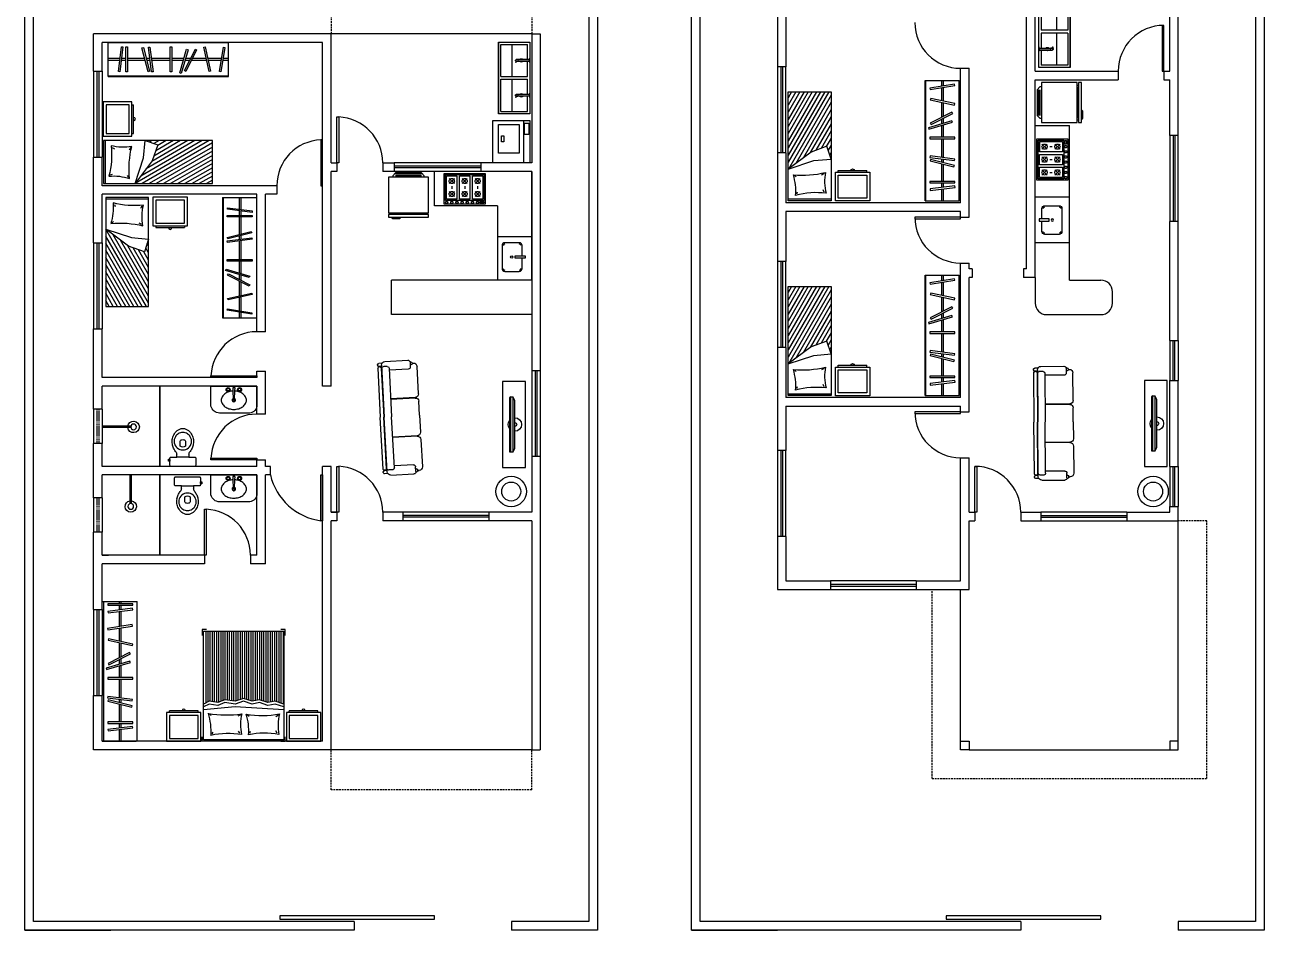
# Model space of a CAD drawing. Header units: millimetres. Extents: x 5374 to 20603, y 1840 to 7214.
# Drawn here: x 18439 to 20603, y 4831 to 6412 of the extents above; entities that cross this region are included whole.
import ezdxf

# ---------------------------------------------------------------- set-up
doc = ezdxf.new("R2010")
doc.units = ezdxf.units.MM
doc.linetypes.add('CONTINUA', pattern=[0])
doc.linetypes.add('HIDDEN2', pattern=[4.7625, 3.175, -1.5875])
for name, color, linetype in [('01', 1, 'Continuous'), ('02', 2, 'Continuous'), ('03', 3, 'Continuous'), ('06', 6, 'Continuous'), ('Block2', 2, 'Continuous')]:
    doc.layers.add(name, color=color, linetype=linetype)

# ---------------------------------------------------------------- blocks, each defined once
blk = doc.blocks.new('Geladeira001')
for p, q in [((-27.5, -8), (-22.5, -3)), ((-27.5, -8), (-27.5, -10.5)), ((22.5, -3), (-22.5, -3)), ((22.5, -5.5), (-22.5, -5.5)), ((22.5, -8), (-22.5, -8)), ((27.5, -8), (22.5, -3)), ((27.5, -10.5), (27.5, -8)), ((-30, -73), (-30, -75.5)), ((-30, -80.5), (-27.5, -83)), ((-27.5, -74.2), (27.5, -74.2)), ((-27.5, -83), (-15, -83)), ((-25, -81.9), (-17.5, -81.9)), ((-15, -83), (-12.5, -80.5)), ((-12.5, -80.5), (-12.5, -80.5)), ((30, -75.5), (30, -73))]:
    blk.add_line(p, q)
for points in [[(-35, -73), (35, -73), (35, -10.5), (-35, -10.5)], [(-35, -80.5), (35, -80.5), (35, -75.5), (-35, -75.5)]]:
    blk.add_lwpolyline(points, close=True)
blk = doc.blocks.new('divan-17')
at = {"linetype": 'CONTINUA'}
for p, q in [((-1.203, 0), (-1.193, 0)), ((-1.127, 0), (0, 0)), ((1.187, 0), (0.002, 0)), ((1.264, 0), (1.254, 0)), ((-1.272, -0.17), (-1.272, -0.696)), ((-1.233, -0.101), (-1.233, -0.03)), ((-1.192, -0.09), (0, -0.09)), ((-1.163, -0.09), (-1.163, -0.03)), ((-1.153, -0.053), (-1.153, -0.028)), ((-1.153, -0.05), (-1.153, -0.03)), ((-1.153, -0.221), (-1.153, -0.13)), ((-1.153, -0.219), (-1.153, -0.14)), ((-1.123, -0.08), (0, -0.08)), ((-1.113, -0.259), (0, -0.259)), ((-1.066, -0.268), (-1.066, -0.259)), ((-1.066, -0.696), (-1.066, -0.268)), ((-0.408, -0.82), (-0.408, -0.259)), ((-0.398, -0.82), (-0.398, -0.259)), ((1.184, -0.08), (0.002, -0.08)), ((1.253, -0.09), (0.002, -0.09)), ((1.174, -0.259), (0.002, -0.259)), ((0.468, -0.82), (0.468, -0.259)), ((0.478, -0.82), (0.478, -0.259)), ((1.126, -0.268), (1.126, -0.259)), ((1.126, -0.696), (1.126, -0.268)), ((1.214, -0.053), (1.214, -0.028)), ((1.214, -0.05), (1.214, -0.03)), ((1.214, -0.221), (1.214, -0.13)), ((1.214, -0.219), (1.214, -0.14)), ((1.224, -0.09), (1.224, -0.03)), ((1.294, -0.101), (1.294, -0.03)), ((1.333, -0.17), (1.333, -0.696)), ((-1.233, -0.76), (-1.233, -0.745)), ((-1.222, -0.746), (-1.116, -0.746)), ((-1.203, -0.79), (-1.193, -0.79)), ((-1.198, -0.795), (-1.198, -0.82)), ((-1.163, -0.76), (-1.163, -0.746)), ((1.283, -0.746), (1.176, -0.746)), ((1.224, -0.76), (1.224, -0.746)), ((1.264, -0.79), (1.254, -0.79)), ((1.259, -0.795), (1.259, -0.82)), ((1.294, -0.76), (1.294, -0.745)), ((-0.488, -0.9), (-1.118, -0.9)), ((0, -0.9), (-0.318, -0.9)), ((0.002, -0.9), (0.388, -0.9)), ((0.558, -0.9), (1.179, -0.9))]:
    blk.add_line(p, q, dxfattribs=at)
for centre, radius, start, end in [((-1.192, -0.17), 0.08, 90, 180), ((-1.203, -0.03), 0.03, 90, 180), ((-1.193, -0.03), 0.03, 0, 90), ((-1.123, -0.03), 0.03, 90, 180), ((-1.123, -0.05), 0.03, 180, 270), ((-1.113, -0.13), 0.04, 90, 180), ((-1.113, -0.219), 0.04, 180, 270), ((1.174, -0.13), 0.04, 0, 90), ((1.174, -0.219), 0.04, 270, 0), ((1.184, -0.03), 0.03, 0, 90), ((1.184, -0.05), 0.03, 270, 0), ((1.254, -0.03), 0.03, 90, 180), ((1.253, -0.17), 0.08, 0, 90), ((1.264, -0.03), 0.03, 0, 90), ((-1.222, -0.696), 0.05, 180, 270), ((-1.203, -0.76), 0.03, 180, 270), ((-1.118, -0.82), 0.08, 180, 270), ((-1.193, -0.76), 0.03, 270, 0), ((-1.116, -0.696), 0.05, 270, 0), ((-0.488, -0.82), 0.08, 270, 0), ((-0.318, -0.82), 0.08, 180, 270), ((0.388, -0.82), 0.08, 270, 0), ((0.558, -0.82), 0.08, 180, 270), ((1.176, -0.696), 0.05, 180, 270), ((1.179, -0.82), 0.08, 270, 0), ((1.254, -0.76), 0.03, 180, 270), ((1.264, -0.76), 0.03, 270, 0), ((1.283, -0.696), 0.05, 270, 0)]:
    blk.add_arc(centre, radius, start, end, dxfattribs=at)
blk = doc.blocks.new('ertey')
at = {"color": 8, "linetype": 'Continuous'}
blk.add_line((2135.439, 1746.929), (2135.439, 1746.963), dxfattribs=at)
blk.add_lwpolyline([(2135.376, 1746.997), (2135.439, 1746.963), (2134.473, 1746.963), (2134.537, 1746.997)], close=True, dxfattribs=at)
blk.add_lwpolyline([(2134.473, 1746.963), (2134.473, 1746.929), (2135.439, 1746.929, -0.115238), (2135.426, 1746.903), (2134.481, 1746.903), (2134.481, 1746.929)], format="xyb", dxfattribs=at)
at = {"color": 8}
for radius, start, end in [(0.118, 0, 180), (0.0339, 0, 180), (0.118, 233.1486, 306.8514)]:
    blk.add_arc((2134.956, 1746.997), radius, start, end, dxfattribs=at)
blk = doc.blocks.new('6Bocas003')
for p, q in [((5.5, -37.5), (5.5, 37.5)), ((5.5, 37.5), (55.5, 37.5)), ((13, 30), (23, 20)), ((13, 20), (23, 30)), ((28, 25), (33, 25)), ((38, 30), (48, 20)), ((38, 20), (48, 30)), ((55.5, 37.5), (55.5, -37.5)), ((13, 5), (23, -5)), ((13, -5), (23, 5)), ((28, 0), (33, 0)), ((38, 5), (48, -5)), ((38, -5), (48, 5)), ((13, -20), (23, -30)), ((13, -30), (23, -20)), ((38, -20), (48, -30)), ((38, -30), (48, -20)), ((55.5, -37.5), (5.5, -37.5)), ((28, -25), (33, -25))]:
    blk.add_line(p, q)
for points in [[(3, -40), (3, 40), (63, 40), (63, -40), (3, -40)], [(8, 15), (8, 35), (53, 35), (53, 15)], [(8, 15), (8, 35), (53, 35), (53, 15), (8, 15)], [(8, 35), (8, 15), (8, 15), (8, 35), (8, 35)], [(18, 30), (19.3, 29.8), (20.5, 29.3), (21.5, 28.5), (22.3, 27.5), (22.8, 26.3), (23, 25), (22.8, 23.7), (22.3, 22.5), (21.5, 21.5), (20.5, 20.7), (19.3, 20.2), (18, 20), (16.7, 20.2), (15.5, 20.7), (14.5, 21.5), (13.7, 22.5), (13.2, 23.7), (13, 25), (13.2, 26.3), (13.7, 27.5), (14.5, 28.5), (15.5, 29.3), (16.7, 29.8), (18, 30)], [(43, 30), (44.3, 29.8), (45.5, 29.3), (46.5, 28.5), (47.3, 27.5), (47.8, 26.3), (48, 25), (47.8, 23.7), (47.3, 22.5), (46.5, 21.5), (45.5, 20.7), (44.3, 20.2), (43, 20), (41.7, 20.2), (40.5, 20.7), (39.5, 21.5), (38.7, 22.5), (38.2, 23.7), (38, 25), (38.2, 26.3), (38.7, 27.5), (39.5, 28.5), (40.5, 29.3), (41.7, 29.8), (43, 30)], [(59.2, 27.2), (59.8, 27.1), (60.3, 26.9), (60.7, 26.6), (61.1, 26.1), (61.3, 25.6), (61.4, 25), (61.3, 24.4), (61.1, 23.9), (60.7, 23.4), (60.3, 23.1), (59.8, 22.9), (59.2, 22.8), (58.6, 22.9), (58.1, 23.1), (57.6, 23.4), (57.3, 23.9), (57.1, 24.4), (57, 25), (57.1, 25.6), (57.3, 26.1), (57.6, 26.6), (58.1, 26.9), (58.6, 27.1), (59.2, 27.2)], [(57.9, 30.1), (57.9, 37.1), (60.4, 37.1), (60.4, 30.1), (57.9, 30.1)], [(8, -10), (8, 10)], [(8, -10), (8, 10), (53, 10), (53, -10), (8, -10)], [(18, 5), (19.3, 4.8), (20.5, 4.3), (21.5, 3.5), (22.3, 2.5), (22.8, 1.3), (23, 0), (22.8, -1.3), (22.3, -2.5), (21.5, -3.5), (20.5, -4.3), (19.3, -4.8), (18, -5), (16.7, -4.8), (15.5, -4.3), (14.5, -3.5), (13.7, -2.5), (13.2, -1.3), (13, 0), (13.2, 1.3), (13.7, 2.5), (14.5, 3.5), (15.5, 4.3), (16.7, 4.8), (18, 5)], [(43, 5), (44.3, 4.8), (45.5, 4.3), (46.5, 3.5), (47.3, 2.5), (47.8, 1.3), (48, 0), (47.8, -1.3), (47.3, -2.5), (46.5, -3.5), (45.5, -4.3), (44.3, -4.8), (43, -5), (41.7, -4.8), (40.5, -4.3), (39.5, -3.5), (38.7, -2.5), (38.2, -1.3), (38, 0), (38.2, 1.3), (38.7, 2.5), (39.5, 3.5), (40.5, 4.3), (41.7, 4.8), (43, 5)], [(53, 10), (53, -10)], [(59.2, 17.2), (59.8, 17.1), (60.3, 16.9), (60.7, 16.6), (61.1, 16.1), (61.3, 15.6), (61.4, 15), (61.3, 14.4), (61.1, 13.9), (60.7, 13.4), (60.3, 13.1), (59.8, 12.9), (59.2, 12.8), (58.6, 12.9), (58.1, 13.1), (57.6, 13.4), (57.3, 13.9), (57.1, 14.4), (57, 15), (57.1, 15.6), (57.3, 16.1), (57.6, 16.6), (58.1, 16.9), (58.6, 17.1), (59.2, 17.2)], [(59.2, 7.2), (59.8, 7.1), (60.3, 6.9), (60.7, 6.6), (61.1, 6.1), (61.3, 5.6), (61.4, 5), (61.3, 4.4), (61.1, 3.9), (60.7, 3.4), (60.3, 3.1), (59.8, 2.9), (59.2, 2.8), (58.6, 2.9), (58.1, 3.1), (57.6, 3.4), (57.3, 3.9), (57.1, 4.4), (57, 5), (57.1, 5.6), (57.3, 6.1), (57.6, 6.6), (58.1, 6.9), (58.6, 7.1), (59.2, 7.2)], [(53, -15), (53, -35), (8, -35)], [(8, -35), (8, -15), (53, -15), (53, -35), (8, -35)], [(8, -35), (8, -15)], [(18, -20), (19.3, -20.2), (20.5, -20.7), (21.5, -21.5), (22.3, -22.5), (22.8, -23.7), (23, -25), (22.8, -26.3), (22.3, -27.5), (21.5, -28.5), (20.5, -29.3), (19.3, -29.8), (18, -30), (16.7, -29.8), (15.5, -29.3), (14.5, -28.5), (13.7, -27.5), (13.2, -26.3), (13, -25), (13.2, -23.7), (13.7, -22.5), (14.5, -21.5), (15.5, -20.7), (16.7, -20.2), (18, -20)], [(43, -20), (44.3, -20.2), (45.5, -20.7), (46.5, -21.5), (47.3, -22.5), (47.8, -23.7), (48, -25), (47.8, -26.3), (47.3, -27.5), (46.5, -28.5), (45.5, -29.3), (44.3, -29.8), (43, -30), (41.7, -29.8), (40.5, -29.3), (39.5, -28.5), (38.7, -27.5), (38.2, -26.3), (38, -25), (38.2, -23.7), (38.7, -22.5), (39.5, -21.5), (40.5, -20.7), (41.7, -20.2), (43, -20)], [(59.2, -2.8), (59.8, -2.9), (60.3, -3.1), (60.7, -3.4), (61.1, -3.9), (61.3, -4.4), (61.4, -5), (61.3, -5.6), (61.1, -6.1), (60.7, -6.6), (60.3, -6.9), (59.8, -7.1), (59.2, -7.2), (58.6, -7.1), (58.1, -6.9), (57.6, -6.6), (57.3, -6.1), (57.1, -5.6), (57, -5), (57.1, -4.4), (57.3, -3.9), (57.6, -3.4), (58.1, -3.1), (58.6, -2.9), (59.2, -2.8)], [(59.2, -12.8), (59.8, -12.9), (60.3, -13.1), (60.7, -13.4), (61.1, -13.9), (61.3, -14.4), (61.4, -15), (61.3, -15.6), (61.1, -16.1), (60.7, -16.6), (60.3, -16.9), (59.8, -17.1), (59.2, -17.2), (58.6, -17.1), (58.1, -16.9), (57.6, -16.6), (57.3, -16.1), (57.1, -15.6), (57, -15), (57.1, -14.4), (57.3, -13.9), (57.6, -13.4), (58.1, -13.1), (58.6, -12.9), (59.2, -12.8)], [(59.2, -22.8), (59.8, -22.9), (60.3, -23.1), (60.7, -23.4), (61.1, -23.9), (61.3, -24.4), (61.4, -25), (61.3, -25.6), (61.1, -26.1), (60.7, -26.6), (60.3, -26.9), (59.8, -27.1), (59.2, -27.2), (58.6, -27.1), (58.1, -26.9), (57.6, -26.6), (57.3, -26.1), (57.1, -25.6), (57, -25), (57.1, -24.4), (57.3, -23.9), (57.6, -23.4), (58.1, -23.1), (58.6, -22.9), (59.2, -22.8)], [(59.2, -32.8), (59.8, -32.9), (60.3, -33.1), (60.7, -33.4), (61.1, -33.9), (61.3, -34.4), (61.4, -35), (61.3, -35.6), (61.1, -36.1), (60.7, -36.6), (60.3, -36.9), (59.8, -37.1), (59.2, -37.2), (58.6, -37.1), (58.1, -36.9), (57.6, -36.6), (57.3, -36.1), (57.1, -35.6), (57, -35), (57.1, -34.4), (57.3, -33.9), (57.6, -33.4), (58.1, -33.1), (58.6, -32.9), (59.2, -32.8)]]:
    blk.add_lwpolyline(points)
blk = doc.blocks.new('Pia005')
blk.add_lwpolyline([(2, 8), (20, 8, 0.414214), (25, 13), (25, 38, 0.414214), (20, 43), (-20, 43, 0.414214), (-25, 38), (-25, 13, 0.414214), (-20, 8), (-2, 8)], format="xyb")
blk.add_lwpolyline([(-2, 20.4), (2, 20.4), (2, 3), (-2, 3)], close=True)
blk.add_circle((0, 26.1), 1.98)
for centre, start, end in [((-20, 38), 90, 180), ((20, 38), 0, 90), ((-20, 13), 180, 270), ((20, 13), 270, 360)]:
    blk.add_arc(centre, 3, start, end)
blk = doc.blocks.new('CamaCasal001')
for p, q in [((-65, -3), (-72.5, -3)), ((-72.5, -3), (-72.5, -10.5)), ((-58.4, -17.1), (-56.1, -21)), ((-10.9, -17.3), (-12.1, -20.6)), ((6.7, -16.9), (8.8, -20.9)), ((54.7, -15.9), (53.4, -19.2)), ((65, -3), (72.5, -3)), ((72.5, -3), (72.5, -10.5)), ((-70, -58), (15, -63)), ((-70, -63), (-55, -68)), ((-60.9, -48.5), (-56.1, -45.8)), ((-7, -49.2), (-9.5, -47.1)), ((5.2, -49.1), (10.1, -46.6)), ((15, -63), (70, -58)), ((59, -50.4), (56.6, -48.2)), ((60, -68), (70, -63)), ((-70, -68), (-55, -73)), ((-68.8, -195.5), (-68.8, -68.4)), ((-65, -195.5), (-65, -69.7)), ((-61.3, -195.5), (-61.3, -70.9)), ((-57.5, -195.5), (-57.5, -72.2)), ((-55, -68), (-42.5, -65.5)), ((-55, -73), (-42.5, -70.5)), ((-53.8, -195.5), (-53.8, -72.8)), ((-50, -195.5), (-50, -72)), ((-46.3, -195.5), (-46.3, -71.3)), ((-42.5, -65.5), (-27.5, -70.5)), ((-42.5, -70.5), (-27.5, -75.5)), ((-42.5, -195.5), (-42.5, -70.5)), ((-38.8, -195.5), (-38.8, -71.8)), ((-35, -195.5), (-35, -73)), ((-31.3, -195.5), (-31.3, -74.3)), ((-27.5, -70.5), (-15, -68)), ((-27.5, -75.5), (-15, -73)), ((-27.5, -195.5), (-27.5, -75.5)), ((-23.8, -195.5), (-23.8, -74.8)), ((-20, -195.5), (-20, -74)), ((-16.3, -195.5), (-16.3, -73.3)), ((-15, -68), (0, -73)), ((-15, -73), (0, -78)), ((-12.5, -195.5), (-12.5, -73.8)), ((-8.8, -195.5), (-8.8, -75.1)), ((-5, -195.5), (-5, -76.3)), ((-1.3, -195.5), (-1.3, -77.6)), ((0, -73), (15, -68)), ((0, -78), (15, -73)), ((2.5, -195.5), (2.5, -77.2)), ((6.2, -195.5), (6.2, -75.9)), ((10, -195.5), (10, -74.7)), ((13.7, -195.5), (13.7, -73.4)), ((15, -68), (32.5, -70.5)), ((15, -73), (32.5, -75.5)), ((17.5, -195.5), (17.5, -73.4)), ((21.2, -195.5), (21.2, -73.9)), ((25, -195.5), (25, -74.4)), ((28.7, -195.5), (28.7, -75)), ((32.5, -70.5), (45, -65.5)), ((32.5, -75.5), (45, -70.5)), ((32.5, -195.5), (32.5, -75.5)), ((36.2, -195.5), (36.2, -74)), ((40, -195.5), (40, -72.5)), ((43.7, -195.5), (43.7, -71)), ((45, -65.5), (60, -68)), ((45, -70.5), (60, -73)), ((47.5, -195.5), (47.5, -70.9)), ((51.2, -195.5), (51.2, -71.5)), ((55, -195.5), (55, -72.2)), ((58.7, -195.5), (58.7, -72.8)), ((60, -73), (70, -68)), ((62.5, -195.5), (62.5, -71.8)), ((66.2, -195.5), (66.2, -69.9)), ((-72.5, -188), (-72.5, -198)), ((72.5, -198), (72.5, -188)), ((-72.5, -198), (-65, -198)), ((65, -198), (72.5, -198))]:
    blk.add_line(p, q)
blk.add_lwpolyline([(-70, -5.5), (70, -5.5), (70, -195.5), (-70, -195.5)], close=True)
for centre, radius, start, end in [((-144.2, -30), 84.1, 345.7287, 10.2181), ((-36.5, 118.4), 135.7, 259.4205, 281.7815), ((89.6, -21.2), 98.6, 176.1219, 197.2683), ((-82.6, -32), 88, 347.3997, 11.3333), ((26.7, 122.4), 139, 260.4676, 282.5636), ((170, -19.8), 113.3, 176.7024, 196.4311), ((-33, -219.8), 171.7, 80.4985, 99.9759), ((30.4, -220.6), 171.7, 79.6119, 99.0947)]:
    blk.add_arc(centre, radius, start, end)
blk = doc.blocks.new('Solt002')
for p, q in [((-37.5, -5.5), (37.5, -5.5)), ((-25.6, -18.1), (-23.3, -22)), ((22.4, -15.1), (21.2, -18.4)), ((-37.5, -187.5), (37.1, -58.3)), ((-25.6, -50.3), (-20.9, -47.7)), ((37.5, -58), (-7.5, -73)), ((-2.5, -88), (37.5, -58)), ((26.1, -47.1), (23.6, -44.9)), ((-37.5, -175), (24.3, -67.9)), ((-7.5, -73), (-37.5, -75.5)), ((-37.5, -75.5), (-30, -98)), ((-37.5, -162.5), (11.6, -77.4)), ((-37.5, -87.5), (-35, -83.1)), ((-33.5, -193), (37.5, -70.1)), ((-26.3, -193), (37.5, -82.6)), ((-37.5, -150), (-1.1, -87)), ((-37.5, -137.5), (-10.6, -91)), ((-37.5, -100), (-32.3, -91)), ((-37.5, -125), (-19.8, -94.3)), ((-37.5, -112.5), (-28.9, -97.6)), ((-30, -98), (-2.5, -88)), ((-19, -193), (37.5, -95.1)), ((-11.8, -193), (37.5, -107.6)), ((-4.6, -193), (37.5, -120.1)), ((2.6, -193), (37.5, -132.6)), ((9.8, -193), (37.5, -145.1)), ((17, -193), (37.5, -157.6)), ((24.3, -193), (37.5, -170.1)), ((31.5, -193), (37.5, -182.6))]:
    blk.add_line(p, q)
blk.add_lwpolyline([(-37.5, -3), (37.5, -3), (37.5, -193), (-37.5, -193)], close=True)
for centre, radius, start, end in [((-11.4, 121.9), 139, 262.8713, 284.9673), ((-114.1, -36.9), 88, 349.8034, 13.737), ((122.8, -19.7), 98.6, 175.7601, 196.9065), ((12.1, -208), 160.5, 84.1554, 104.3055)]:
    blk.add_arc(centre, radius, start, end)
blk = doc.blocks.new('Criado006')
for p, q in [((-30, 53), (-30, 3)), ((30, 53), (-30, 53)), ((-25, 53), (-25, 56)), ((25, 56), (-25, 56)), ((25, 48), (-25, 48)), ((-25, 48), (-25, 8)), ((25, 53), (25, 56)), ((25, 8), (25, 48)), ((30, 3), (30, 53)), ((-30, 3), (30, 3)), ((-25, 8), (25, 8))]:
    blk.add_line(p, q)
blk.add_arc((0, 56), 3, 0, 180)
blk = doc.blocks.new('Lavatorio008')
blk.add_lwpolyline([(-1.9, -8.6, 0.05843), (-8.8, -9.8, 0.084248), (-15.6, -13.2, 0.106469), (-20.5, -18.7, 0.130159), (-22.1, -24.6, 0.130159), (-20.5, -30.4, 0.106469), (-15.6, -35.9, 0.084248), (-8.8, -39.3, 0.073281), (-0.1, -40.6, 0.073281), (8.6, -39.3, 0.084248), (15.5, -35.9, 0.106469), (20.4, -30.4, 0.130159), (21.9, -24.6, 0.130159), (20.4, -18.7, 0.106469), (15.5, -13.2, 0.084248), (8.6, -9.8, 0.057106), (1.9, -8.6)], format="xyb")
blk.add_lwpolyline([(-1, -22.8, 0.389688), (-0.8, -23), (0, -23), (0.8, -23, 0.389688), (1, -22.8, 0.017234), (2, -3.2, 0.418769), (1.8, -3), (0, -3), (-1.8, -3, 0.418769), (-2, -3.2, 0.017234)], format="xyb", close=True)
for centre, radius in [((-10, -6), 3.5), ((-10, -6), 2.5), ((-10, -6), 2.4), ((10, -6), 3.5), ((10, -6), 2.5), ((10, -6), 2.4)]:
    blk.add_circle(centre, radius)
for radius, start, end in [(3, 109.9848, 66.8451), (1.75, 116.7599, 62.2389)]:
    blk.add_arc((-0.1, -24.6), radius, start, end)
blk = doc.blocks.new('Chuveiro003')
for p, q in [((50.2, 1.2), (0, 1.2)), ((50.2, -1.2), (0, -1.2))]:
    blk.add_line(p, q)
blk.add_circle((55, 0), 5)
blk.add_arc((55, 0), 10, 187.1808, 172.8192)
blk = doc.blocks.new('Vaso003c')
for p, q in [((12.1, 22.5), (4.8, 22.5)), ((15.1, 22.5), (12.1, 22.5)), ((17.4, 22.5), (15.1, 22.5)), ((3, 20.7), (3, -20.7)), ((19.2, 10.3), (19.2, 20.7)), ((23.8, 10.6), (19.2, 10.3)), ((19.2, -20.7), (19.2, -10.3)), ((19.2, -10.3), (23.8, -10.6)), ((4.8, -22.5), (12.1, -22.5)), ((12.1, -23.7), (11.8, -23.7)), ((11.8, -23.7), (11.8, -25.2)), ((11.8, -25.2), (13.6, -25.2)), ((12.1, -22.5), (12.1, -23.7)), ((13.6, -25.2), (15.4, -25.2)), ((15.1, -23.7), (15.1, -22.5)), ((15.1, -22.5), (17.4, -22.5)), ((15.4, -23.7), (15.1, -23.7)), ((15.4, -25.2), (15.4, -23.7))]:
    blk.add_line(p, q)
for points in [[(19.2, 10.3), (19.2, 0), (19.2, -10.3)], [(15.1, -22.5), (12.1, -22.5)]]:
    blk.add_lwpolyline(points)
for points in [[(31.6, 0, -0.18052), (35.3, 10, -0.167158), (43.8, 14.9, -0.1), (49.8, 14.9, -0.096291), (54.8, 13, -0.13332), (59.8, 8.1, -0.150886), (62.2, 0, -0.150886), (59.8, -8.1, -0.13332), (54.8, -13, -0.096291), (49.8, -14.9, -0.1), (43.8, -14.9, -0.167158), (35.3, -10, -0.18052)], [(49, 3, 0.276984), (46.8, 4.4), (38.3, 4.4, 0.393258), (38.3, -4.5), (46.8, -4.5, 0.276984), (49, -3, 0.2)]]:
    blk.add_lwpolyline(points, format="xyb", close=True)
for centre, radius, start, end in [((4.8, 20.7), 1.79, 89.5929, 180.3396), ((17.4, 20.7), 1.82, 0.5732, 92.5231), ((20.1, 31.8), 21.5, 279.9541, 285.4067), ((20.9, 25.4), 15.1, 288.9102, 302.8225), ((45.6, -8.5), 26.9, 113.7212, 127.9102), ((46.4, -8.5), 27.2, 99.682, 115.2124), ((46.4, -4.6), 23.3, 81.5468, 101.3173), ((46.4, -6.1), 24.8, 62.5846, 82.0561), ((46.7, -5.9), 24.5, 40.581, 63.0371), ((53.9, 0), 15.2, 0.1765, 41.4371), ((4.8, -20.7), 1.79, 179.6604, 270.4071), ((17.4, -20.7), 1.82, 267.4769, 359.4268), ((20.1, -31.8), 21.5, 74.5933, 80.0459), ((20.9, -25.4), 15.1, 57.1775, 71.0898), ((45.6, 8.5), 26.9, 232.0898, 246.2788), ((46.4, 8.5), 27.2, 244.7876, 260.318), ((46.4, 4.6), 23.3, 258.6827, 278.4532), ((46.4, 6.1), 24.8, 277.9439, 297.4154), ((46.7, 5.9), 24.5, 296.9629, 319.419), ((53.9, 0), 15.2, 318.5629, 359.8235)]:
    blk.add_arc(centre, radius, start, end)
blk = doc.blocks.new('Armario015')
for p, q in [((125, 59.5), (-119.6, 59.5)), ((-119.6, 0), (-119.6, 59.5)), ((125, 0), (125, 59.5)), ((-108.3, 32), (-119.6, 32)), ((-107.7, 29), (-119.6, 29)), ((-107.7, 29), (-119.6, 29)), ((-77.3, 32), (-105.3, 32)), ((-77.3, 32), (-105.3, 32)), ((-78, 29), (-104.7, 29)), ((-78, 29), (-104.7, 29)), ((-44.6, 29), (-75, 29)), ((-46.3, 32), (-74.2, 32)), ((-32.3, 32), (-42.9, 32)), ((-31.3, 29), (-41.1, 29)), ((-4.1, 32), (-29.2, 32)), ((-4.1, 29), (-28.2, 29)), ((37.3, 32), (-1.1, 32)), ((36.9, 29), (-1.1, 29)), ((46.7, 29), (39.8, 29)), ((47.6, 32), (40.3, 32)), ((85.8, 29), (49.8, 29)), ((85.8, 32), (50.7, 32)), ((97.6, 32), (88.7, 32)), ((98, 29), (88.7, 29)), ((125, 32), (100.6, 32)), ((125, 29), (101, 29)), ((125, 1.5), (-119.6, 1.5)), ((125, 0), (-119.6, 0))]:
    blk.add_line(p, q)
for points in [[(-103.8, 8.2), (-100.9, 8.7), (-109, 51.6), (-111.9, 51.1)], [(-82.8, 9.8), (-80, 9), (-69.4, 51.4), (-72.3, 52.1)], [(-32.9, 9), (-30.3, 10.5), (-52.3, 48.1), (-54.8, 46.7)], [(-23.5, 5.6), (-20.7, 6.5), (-34.5, 47.9), (-37.3, 46.9)], [(-4.1, 8.3), (-1.1, 8.3), (-1.1, 52), (-4.1, 52)], [(33.8, 8.6), (36.8, 8.2), (43.1, 51.3), (40.2, 51.7)], [(40.9, 9.3), (43.7, 8.5), (56.2, 50.3), (53.4, 51.1)], [(85.8, 8.3), (88.7, 8.3), (88.7, 52), (85.8, 52)], [(100.9, 8.6), (103.8, 9), (97.7, 52.2), (94.8, 51.8)]]:
    blk.add_lwpolyline(points, close=True)
blk = doc.blocks.new('Tanque004c')
for p, q in [((4, 32.2), (4, 58.5)), ((51, 58.5), (4, 58.5)), ((31, 2.5), (31, 58.5)), ((51, 2.5), (51, 58.5)), ((0, 34.2), (0.5, 34.2)), ((0, 34.2), (0, 26.8)), ((0, 26.8), (0.5, 26.8)), ((0.5, 34.2), (0.5, 26.8)), ((1.3, 32.2), (23.7, 32.2)), ((1.3, 28.8), (23.7, 28.8)), ((1.5, 32), (21, 32)), ((1.5, 32), (1.5, 29)), ((1.5, 29), (21, 29)), ((4, 2.5), (4, 28.8)), ((21, 31.8), (21, 29.2)), ((21.2, 32), (23.8, 32.2)), ((23.8, 28.8), (21.2, 29)), ((24, 27.4), (23.5, 28.8)), ((23.9, 29), (23.9, 32)), ((25, 31.2), (23.9, 31.7)), ((25.1, 29.7), (23.9, 29.3)), ((25, 27.4), (24, 27.4)), ((24.9, 29.7), (25, 27.4)), ((51, 2.5), (4, 2.5)), ((4, -28.8), (4, -2.5)), ((51, -2.5), (4, -2.5)), ((31, -58.5), (31, -2.5)), ((51, -58.5), (51, -2.5)), ((0, -26.8), (0.5, -26.8)), ((0, -26.8), (0, -34.2)), ((0, -30), (0, -33.6)), ((0, -34.2), (0.5, -34.2)), ((0.5, -26.8), (0.5, -34.2)), ((1.3, -28.8), (23.7, -28.8)), ((1.3, -32.2), (23.7, -32.2)), ((1.5, -29), (1.5, -32)), ((1.5, -29), (21, -29)), ((1.5, -32), (21, -32)), ((4, -58.5), (4, -32.2)), ((21, -29.2), (21, -31.8)), ((21.2, -29), (23.8, -28.8)), ((23.8, -32.2), (21.2, -32)), ((24, -33.6), (23.5, -32.2)), ((23.9, -32), (23.9, -29)), ((25, -29.8), (23.9, -29.3)), ((25.1, -31.3), (23.9, -31.7)), ((25, -33.6), (24, -33.6)), ((24.9, -31.3), (25, -33.6)), ((51, -58.5), (4, -58.5))]:
    blk.add_line(p, q)
blk.add_lwpolyline([(55, 62.5), (55, -62.5), (55, 62.5), (0, 62.5), (0, -62.5), (55, -62.5)])
for points in [[(25.1, 29.7, 0.236739), (25.1, 29.8, 0.08552), (25.2, 30, 0.043127), (25.3, 30.2, 0.031837), (25.3, 30.5, 0.031837), (25.3, 30.8, 0.043127), (25.2, 31, 0.08552), (25.1, 31.2, 0.236739), (25.1, 31.2, 0.159785), (25, 31.2, 0.08552)], [(25, 29.8, 0.077146), (25.1, 29.7, 0.236739)], [(25.1, -31.3, 0.236739), (25.1, -31.2, 0.08552), (25.2, -31, 0.043127), (25.3, -30.8, 0.031837), (25.3, -30.5, 0.031837), (25.3, -30.2, 0.043127), (25.2, -30, 0.08552), (25.1, -29.8, 0.236739), (25.1, -29.8, 0.159785), (25, -29.8, 0.08552)], [(25, -31.2, 0.077146), (25.1, -31.3, 0.236739)]]:
    blk.add_lwpolyline(points, format="xyb")
for centre, radius, start, end in [((4.4, 34.6), 3.95, 185.7962, 222.1288), ((4.4, 26.4), 3.95, 137.8774, 174.1976), ((15, 30.5), 3, 35.2164, 144.7836), ((15, 30.5), 3, 215.2164, 324.7836), ((21.2, 31.8), 0.2, 94.4781, 180), ((21.2, 29.2), 0.2, 180, 265.5219), ((23.7, 32), 0.2, 0, 90), ((23.7, 29), 0.2, 270, 360), ((4.4, -26.4), 3.95, 185.7962, 222.1288), ((4.4, -34.6), 3.95, 137.8774, 174.1976), ((15, -30.5), 3, 35.2164, 144.7836), ((15, -30.5), 3, 215.2164, 324.7836), ((21.2, -29.2), 0.2, 94.4781, 180), ((21.2, -31.8), 0.2, 180, 265.5219), ((23.7, -29), 0.2, 0, 90), ((23.7, -32), 0.2, 270, 360)]:
    blk.add_arc(centre, radius, start, end)
blk = doc.blocks.new('MaqSec002')
blk.add_line((-36.9, 14.3), (36.9, 14.3))
for points in [[(-36.9, 3), (36.9, 3), (36.9, 67.8), (-36.9, 67.8)], [(20, 57.6), (-30, 57.6), (-30, 21.8), (20, 21.8)], [(0, 52.7), (-10, 52.7), (-10, 48.7), (0, 48.7)], [(-12.5, 12.6), (-32.5, 12.6), (-32.5, 5.1), (-12.5, 5.1)]]:
    blk.add_lwpolyline(points, close=True)

msp = doc.modelspace()

# ---------------------------------------------------------------- linework, layer by layer
at = {"layer": '01', "linetype": 'HIDDEN2'}
for p, q in [((18974.3, 6466.1), (18974.3, 6396.1)), ((19324.3, 6466.1), (19324.3, 6396.1)), ((20503.2, 5546.1), (20453.2, 5546.1)), ((20503.2, 5096.1), (20503.2, 5546.1)), ((20023.2, 5096.1), (20023.2, 5426.1)), ((18974.3, 5076.1), (18974.3, 5146.1)), ((19324.3, 5076.1), (19324.3, 5146.1)), ((20023.2, 5096.1), (20503.2, 5096.1)), ((19324.3, 5076.1), (18974.3, 5076.1))]:
    msp.add_line(p, q, dxfattribs=at)
at = {"layer": '01'}
for p, q in [((19324.3, 6396.1), (18974.3, 6396.1)), ((20203.2, 6236.1), (20263.2, 6236.1)), ((20263.2, 6031.1), (20263.2, 6236.1)), ((19154.3, 6096.1), (19154.3, 6156.1)), ((20263.2, 6111.1), (20203.2, 6111.1)), ((19264.3, 6096.1), (19154.3, 6096.1)), ((19264.3, 6096.1), (19264.3, 5966.1)), ((19264.3, 6042.6), (19324.3, 6042.6)), ((20263.2, 6031.1), (20203.2, 6031.1)), ((20263.2, 5966.1), (20263.2, 6031.1)), ((19324.3, 5966.1), (19079.3, 5966.1)), ((19079.3, 5906.1), (19079.3, 5966.1)), ((20203.2, 5971.1), (20203.2, 5926.1)), ((20263.2, 5966.1), (20318.2, 5966.1)), ((20338.2, 5926.1), (20338.2, 5946.1)), ((19324.3, 5906.1), (19079.3, 5906.1)), ((20223.2, 5906.1), (20318.2, 5906.1)), ((18674.3, 5781.1), (18674.3, 5641.1)), ((18675.3, 5781.1), (18675.3, 5641.1)), ((18559.3, 5741.1), (18559.3, 5681.1)), ((18574.3, 5741.1), (18574.3, 5681.1)), ((18674.3, 5626.1), (18674.3, 5486.1)), ((18675.3, 5626.1), (18675.3, 5486.1)), ((18559.3, 5586.1), (18559.3, 5526.1)), ((18574.3, 5586.1), (18574.3, 5526.1)), ((20453.2, 5146.1), (20453.2, 5546.1)), ((20073.2, 5161.1), (20073.2, 5426.1)), ((18575.7, 5405), (18635.2, 5405)), ((18577.2, 5161.1), (18577.2, 5405)), ((18584, 5400.9), (18584, 5398.4)), ((18627.7, 5400.9), (18584, 5400.9)), ((18584, 5398.4), (18627.7, 5398.4)), ((18627.5, 5393.2), (18584.3, 5387.9)), ((18584.7, 5385.4), (18627.9, 5390.7)), ((18604.7, 5400.9), (18604.7, 5405)), ((18604.7, 5400.9), (18604.7, 5405)), ((18604.7, 5390.4), (18604.7, 5398.4)), ((18604.7, 5390.4), (18604.7, 5398.4)), ((18607.7, 5400.9), (18607.7, 5405)), ((18607.7, 5390.8), (18607.7, 5398.4)), ((18627.9, 5390.7), (18627.5, 5393.2)), ((18627.7, 5398.4), (18627.7, 5400.9)), ((18635.2, 5161.1), (18635.2, 5405)), ((18584.3, 5387.9), (18584.7, 5385.4)), ((18604.7, 5361.3), (18604.7, 5387.8)), ((18604.7, 5361.3), (18604.7, 5387.8)), ((18607.7, 5361.7), (18607.7, 5388.2)), ((18626.8, 5364.8), (18583.9, 5357.9)), ((18583.9, 5357.9), (18584.4, 5355.4)), ((18584.4, 5355.4), (18627.3, 5362.3)), ((18604.7, 5335.7), (18604.7, 5358.7)), ((18604.7, 5335.7), (18604.7, 5358.7)), ((18607.7, 5335.1), (18607.7, 5359.2)), ((18607.7, 5335.1), (18607.7, 5359.2)), ((18627.3, 5362.3), (18626.8, 5364.8)), ((18585.5, 5339.9), (18584.7, 5337.4)), ((18584.7, 5337.4), (18627.1, 5328.3)), ((18627.8, 5330.8), (18585.5, 5339.9)), ((18604.7, 5306.9), (18604.7, 5333.1)), ((18607.7, 5308.4), (18607.7, 5332.5)), ((18627.1, 5328.3), (18627.8, 5330.8)), ((18622.3, 5315.8), (18584.7, 5296.9)), ((18586.2, 5294.7), (18623.8, 5313.6)), ((18604.7, 5295.6), (18604.7, 5304)), ((18607.7, 5296.4), (18607.7, 5305.5)), ((18623.8, 5313.6), (18622.3, 5315.8)), ((18622.6, 5300.7), (18581.3, 5288.8)), ((18581.3, 5288.8), (18582.2, 5286.4)), ((18582.2, 5286.4), (18623.6, 5298.3)), ((18584.7, 5296.9), (18586.2, 5294.7)), ((18604.7, 5272.1), (18604.7, 5292.9)), ((18607.7, 5272.1), (18607.7, 5293.7)), ((18623.6, 5298.3), (18622.6, 5300.7)), ((18584, 5272.1), (18584, 5269.6)), ((18627.7, 5272.1), (18584, 5272.1)), ((18584, 5269.6), (18627.7, 5269.6)), ((18604.7, 5236.9), (18604.7, 5269.6)), ((18607.7, 5236.5), (18607.7, 5269.6)), ((18627.7, 5269.6), (18627.7, 5272.1)), ((18584.3, 5239.5), (18583.9, 5237)), ((18583.9, 5237), (18627, 5231.5)), ((18627.4, 5234), (18584.3, 5239.5)), ((18585, 5233.5), (18584.2, 5231)), ((18584.2, 5231), (18626, 5220.3)), ((18626.8, 5222.7), (18585, 5233.5)), ((18604.7, 5228.4), (18604.7, 5234.3)), ((18604.7, 5194.9), (18604.7, 5225.8)), ((18607.7, 5227.6), (18607.7, 5234)), ((18607.7, 5194.9), (18607.7, 5225)), ((18626, 5220.3), (18626.8, 5222.7)), ((18627, 5231.5), (18627.4, 5234)), ((18627.7, 5194.9), (18584, 5194.9)), ((18584, 5194.9), (18584, 5192.3)), ((18627.7, 5192.3), (18627.7, 5194.9)), ((18584, 5192.3), (18627.7, 5192.3)), ((18627.5, 5187.1), (18584.3, 5181.8)), ((18584.3, 5181.8), (18584.7, 5179.3)), ((18584.7, 5179.3), (18627.9, 5184.6)), ((18604.7, 5184.3), (18604.7, 5192.3)), ((18604.7, 5161.1), (18604.7, 5181.8)), ((18607.7, 5184.7), (18607.7, 5192.3)), ((18607.7, 5161.1), (18607.7, 5182.1)), ((18627.9, 5184.6), (18627.5, 5187.1)), ((19324.3, 5146.1), (18974.3, 5146.1)), ((20088.2, 5146.1), (20438.2, 5146.1))]:
    msp.add_line(p, q, dxfattribs=at)
at = {"layer": '01', "linetype": 'HIDDEN2', "ltscale": 0.5}
for p, q in [((18565.3, 5741.1), (18565.3, 5681.1)), ((18568.3, 5741.1), (18568.3, 5681.1)), ((18565.3, 5586.1), (18565.3, 5526.1)), ((18568.3, 5586.1), (18568.3, 5526.1))]:
    msp.add_line(p, q, dxfattribs=at)
at = {"layer": '01'}
for points in [[(18764.3, 5746.1), (18764.3, 5781.1), (18844.3, 5781.1), (18844.3, 5746.1, -0.403194), (18829.3, 5734.1), (18779.3, 5734.1, -0.345425)], [(18764.3, 5591.1), (18764.3, 5626.1), (18844.3, 5626.1), (18844.3, 5591.1, -0.403194), (18829.3, 5579.1), (18779.3, 5579.1, -0.345425)]]:
    msp.add_lwpolyline(points, format="xyb", close=True, dxfattribs=at)
for points in [[(19313.2, 5639.2), (19313.2, 5789.2), (19273.2, 5789.2), (19273.2, 5639.2)], [(20434, 5640.8), (20434, 5790.8), (20394, 5790.8), (20394, 5640.8)]]:
    msp.add_lwpolyline(points, close=True, dxfattribs=at)
for centre, radius in [((19288.5, 5597.1), 26.6), ((19288.5, 5597.1), 16.6), ((20409.2, 5597.1), 26.6), ((20409.2, 5597.1), 16.6)]:
    msp.add_circle(centre, radius, dxfattribs=at)
for centre, radius, start, end in [((20073.2, 6416.1), 80, 180, 270), ((20428.2, 6331.1), 80, 90, 180), ((18984.2, 6171.1), 80.1, 0.0304, 87.7802), ((18984.2, 6171.1), 80.1, 0.0304, 87.7802), ((18959.4, 6131.1), 80.1, 92.2198, 179.9696), ((18959.4, 6131.1), 80.1, 92.2198, 179.9696), ((20073.2, 6076.1), 80, 180, 270), ((20318.2, 5946.1), 20, 0, 90), ((20223.2, 5926.1), 20, 180, 270), ((20318.2, 5926.1), 20, 270, 0), ((18844.3, 5796), 80.1, 90.0304, 177.7802), ((20073.2, 5736.1), 80, 180, 270), ((18844.3, 5652.2), 80.1, 90.0304, 177.7802), ((18984.2, 5561.1), 80.1, 0.0304, 87.7802), ((18984.2, 5561.1), 80.1, 0.0304, 87.7802), ((20098.2, 5561.1), 80, 0, 90), ((18970, 5649.8), 104.6, 193.0802, 262.4729), ((18970, 5649.8), 104.6, 193.0802, 262.4729), ((18753, 5486.1), 80.1, 0.0304, 87.7802), ((18753, 5486.1), 80.1, 0.0304, 87.7802)]:
    msp.add_arc(centre, radius, start, end, dxfattribs=at)
at = {"layer": '02'}
for p, q in [((20428.2, 6411.1), (20425.2, 6411.1)), ((20425.2, 6411.1), (20425.2, 6331.1)), ((20428.2, 6331.1), (20428.2, 6411.1)), ((18559.3, 6331.1), (18559.3, 6181.1)), ((18574.3, 6331.1), (18574.3, 6181.1)), ((19753.2, 6338.6), (19753.2, 6188.6)), ((19768.2, 6188.6), (19768.2, 6338.6)), ((20425.2, 6331.1), (20428.2, 6331.1)), ((20438.2, 6218.6), (20438.2, 6068.6)), ((20453.2, 6068.6), (20453.2, 6218.6)), ((19064.3, 6171.1), (19064.3, 6156.1)), ((19064.3, 6171.1), (19064.3, 6156.1)), ((19064.3, 6171.1), (19084.3, 6171.1)), ((19235.4, 6171.1), (19084.3, 6171.1)), ((19084.3, 6171.1), (19084.3, 6156.1)), ((19084.3, 6156.1), (19064.3, 6156.1)), ((19235.4, 6156.1), (19084.3, 6156.1)), ((20073.2, 6076.1), (19993.2, 6076.1)), ((19993.2, 6076.1), (19993.2, 6073.1)), ((19993.2, 6073.1), (20073.2, 6073.1)), ((20073.2, 6073.1), (20073.2, 6076.1)), ((18559.3, 6031.1), (18559.3, 5881.1)), ((18574.3, 6031.1), (18574.3, 5881.1)), ((19753.2, 5998.6), (19753.2, 5848.6)), ((19768.2, 5848.6), (19768.2, 5998.6)), ((20438.2, 5861.1), (20438.2, 5791.1)), ((20453.2, 5861.1), (20453.2, 5791.1)), ((19324.3, 5808.6), (19324.3, 5658.6)), ((19339.3, 5808.6), (19339.3, 5658.6)), ((20073.2, 5736.1), (19993.2, 5736.1)), ((19993.2, 5736.1), (19993.2, 5733.1)), ((20073.2, 5733.1), (20073.2, 5736.1)), ((19993.2, 5733.1), (20073.2, 5733.1)), ((19753.2, 5668.6), (19753.2, 5518.6)), ((19768.2, 5518.6), (19768.2, 5668.6)), ((20098.2, 5561.1), (20098.2, 5641.1)), ((20098.2, 5641.1), (20101.2, 5641.1)), ((20101.2, 5641.1), (20101.2, 5561.1)), ((20438.2, 5641.1), (20438.2, 5571.1)), ((20453.2, 5641.1), (20453.2, 5571.1)), ((19249.3, 5561.1), (19099.3, 5561.1)), ((19249.3, 5546.1), (19099.3, 5546.1)), ((20101.2, 5561.1), (20098.2, 5561.1)), ((20363.2, 5561.1), (20213.2, 5561.1)), ((20213.2, 5546.1), (20363.2, 5546.1)), ((19995.7, 5441.1), (19845.7, 5441.1)), ((19845.7, 5426.1), (19995.7, 5426.1)), ((18559.3, 5391.1), (18559.3, 5241.1)), ((18574.3, 5391.1), (18574.3, 5241.1))]:
    msp.add_line(p, q, dxfattribs=at)
for points in [[(18984.3, 6171.1), (18984.3, 6251.1), (18987.3, 6251.1), (18987.3, 6171.1)], [(18959.3, 6131.1), (18959.3, 6211.1), (18956.3, 6211.1), (18956.3, 6131.1)], [(18844.3, 5796.1), (18764.3, 5796.1), (18764.3, 5799.1), (18844.3, 5799.1)], [(18844.3, 5652.3), (18764.3, 5652.3), (18764.3, 5655.3), (18844.3, 5655.3)], [(18984.3, 5561.1), (18984.3, 5641.1), (18987.3, 5641.1), (18987.3, 5561.1)], [(18959.3, 5626.1), (18959.3, 5546.1), (18956.3, 5546.1), (18956.3, 5626.1)], [(18753.1, 5486.1), (18753.1, 5566.1), (18756.1, 5566.1), (18756.1, 5486.1)], [(18884.3, 4850.2), (19154.3, 4850.2), (19154.3, 4856.2), (18884.3, 4856.2)], [(20048.2, 4850.2), (20318.2, 4850.2), (20318.2, 4856.2), (20048.2, 4856.2)]]:
    msp.add_lwpolyline(points, close=True, dxfattribs=at)
at = {"layer": '03'}
for p, q in [((18565.3, 6331.1), (18565.3, 6181.1)), ((18568.3, 6331.1), (18568.3, 6181.1)), ((19759.2, 6338.6), (19759.2, 6188.6)), ((19762.2, 6338.6), (19762.2, 6188.6)), ((20444.2, 6218.6), (20444.2, 6068.6)), ((20447.2, 6218.6), (20447.2, 6068.6)), ((19235.4, 6165.1), (19084.3, 6165.1)), ((19235.4, 6162.1), (19084.3, 6162.1)), ((18565.3, 6031.1), (18565.3, 5881.1)), ((18568.3, 6031.1), (18568.3, 5881.1)), ((19759.2, 5998.6), (19759.2, 5848.6)), ((19762.2, 5998.6), (19762.2, 5848.6)), ((20444.2, 5791.1), (20444.2, 5861.1)), ((20447.2, 5791.1), (20447.2, 5861.1)), ((19330.3, 5808.6), (19330.3, 5658.6)), ((19333.3, 5808.6), (19333.3, 5658.6)), ((19759.2, 5668.6), (19759.2, 5518.6)), ((19762.2, 5668.6), (19762.2, 5518.6)), ((20444.2, 5571.1), (20444.2, 5641.1)), ((20447.2, 5571.1), (20447.2, 5641.1)), ((19249.3, 5555.1), (19099.3, 5555.1)), ((19249.3, 5552.1), (19099.3, 5552.1)), ((20213.2, 5555.1), (20363.2, 5555.1)), ((20213.2, 5552.1), (20363.2, 5552.1)), ((19845.7, 5435.1), (19995.7, 5435.1)), ((19845.7, 5432.1), (19995.7, 5432.1)), ((18565.3, 5391.1), (18565.3, 5241.1)), ((18568.3, 5391.1), (18568.3, 5241.1))]:
    msp.add_line(p, q, dxfattribs=at)
at = {"layer": '06'}
for p, q in [((18439.3, 4831.1), (18439.3, 7213.8)), ((19439.3, 7213.8), (19439.3, 4831.1)), ((19603.2, 4831.1), (19603.2, 7213.8)), ((20603.2, 7213.8), (20603.2, 4831.1)), ((18454.3, 4846.1), (18454.3, 7198.8)), ((19424.3, 7198.8), (19424.3, 4846.1)), ((19618.2, 4846.1), (19618.2, 7198.8)), ((20588.2, 7198.8), (20588.2, 4846.1)), ((19753.2, 6816.1), (19753.2, 6338.6)), ((20188.2, 5986.1), (20188.2, 6581.1)), ((20203.2, 6331.1), (20203.2, 6556.1)), ((20438.2, 6331.1), (20438.2, 6431.1)), ((20453.2, 6218.6), (20453.2, 6431.1)), ((19768.2, 6426.1), (19768.2, 6338.6)), ((18559.3, 6331.1), (18559.3, 6396.1)), ((18974.3, 6396.1), (18559.3, 6396.1)), ((18974.3, 6201.1), (18974.3, 6396.1)), ((18574.3, 6331.1), (18574.3, 6381.1)), ((18959.3, 6381.1), (18574.3, 6381.1)), ((18959.3, 6131.1), (18959.3, 6381.1)), ((18559.3, 6331.1), (18574.3, 6331.1)), ((19768.2, 6338.6), (19753.2, 6338.6)), ((20073.2, 6101.1), (20073.2, 6336.1)), ((20073.2, 6336.1), (20088.2, 6336.1)), ((20088.2, 6076.1), (20088.2, 6336.1)), ((20203.2, 6331.1), (20348.2, 6331.1)), ((20348.2, 6331.1), (20348.2, 6316.1)), ((20428.2, 6331.1), (20428.2, 6316.1)), ((20428.2, 6331.1), (20438.2, 6331.1)), ((20203.2, 5971.1), (20203.2, 6316.1)), ((20203.2, 6316.1), (20348.2, 6316.1)), ((20428.2, 6316.1), (20438.2, 6316.1)), ((20438.2, 6218.6), (20438.2, 6316.1)), ((20453.2, 6218.6), (20438.2, 6218.6)), ((18974.3, 6186.1), (18974.3, 6201.1)), ((18559.3, 6031.1), (18559.3, 6181.1)), ((18559.3, 6181.1), (18574.3, 6181.1)), ((18574.3, 6131.1), (18574.3, 6181.1)), ((18974.3, 6171.1), (18974.3, 6186.1)), ((18984.3, 6171.1), (18984.3, 6156.1)), ((19324.3, 6171.1), (19235.4, 6171.1)), ((19235.4, 6171.1), (19235.4, 6156.1)), ((19768.2, 6188.6), (19753.2, 6188.6)), ((19753.2, 6188.6), (19753.2, 5998.6)), ((19768.2, 6188.6), (19768.2, 6101.1)), ((18984.3, 6156.1), (18974.3, 6156.1)), ((18974.3, 6101.1), (18974.3, 6156.1)), ((19324.3, 6156.1), (19235.4, 6156.1)), ((18879.3, 6131.1), (18574.3, 6131.1)), ((18879.3, 6131.1), (18879.3, 6116.1)), ((18879.3, 6131.1), (18879.3, 6116.1)), ((18959.3, 5781.1), (18959.3, 6131.1)), ((18959.3, 6086.1), (18959.3, 6131.1)), ((18574.3, 6031.1), (18574.3, 6116.1)), ((18844.3, 6116.1), (18574.3, 6116.1)), ((18844.3, 5876.1), (18844.3, 6116.1)), ((18859.3, 5876.1), (18859.3, 6116.1)), ((18879.3, 6116.1), (18859.3, 6116.1)), ((18974.3, 5781.1), (18974.3, 6101.1)), ((20073.2, 6101.1), (19768.2, 6101.1)), ((20073.2, 6101.1), (19768.2, 6101.1)), ((20073.2, 6086.1), (19768.2, 6086.1)), ((19768.2, 6086.1), (19768.2, 5998.6)), ((20073.2, 6076.1), (20073.2, 6086.1)), ((20073.2, 6076.1), (20088.2, 6076.1)), ((20453.2, 6068.6), (20438.2, 6068.6)), ((20438.2, 5861.1), (20438.2, 6068.6)), ((20453.2, 5861.1), (20453.2, 6068.6)), ((18559.3, 6031.1), (18574.3, 6031.1)), ((19768.2, 5998.6), (19753.2, 5998.6)), ((20073.2, 5761.1), (20073.2, 5996.1)), ((20073.2, 5996.1), (20088.2, 5996.1)), ((20088.2, 5986.1), (20088.2, 5996.1)), ((20093.2, 5986.1), (20088.2, 5986.1)), ((20093.2, 5986.1), (20093.2, 5971.1)), ((20188.2, 5986.1), (20183.2, 5986.1)), ((20183.2, 5986.1), (20183.2, 5971.1)), ((20093.2, 5971.1), (20088.2, 5971.1)), ((20088.2, 5736.1), (20088.2, 5971.1)), ((20203.2, 5971.1), (20183.2, 5971.1)), ((18559.3, 5741.1), (18559.3, 5881.1)), ((18559.3, 5881.1), (18574.3, 5881.1)), ((18574.3, 5796.1), (18574.3, 5881.1)), ((18859.3, 5876.1), (18844.3, 5876.1)), ((19768.2, 5848.6), (19753.2, 5848.6)), ((19753.2, 5848.6), (19753.2, 5668.6)), ((19768.2, 5848.6), (19768.2, 5761.1)), ((20438.2, 5861.1), (20453.2, 5861.1)), ((18844.3, 5796.1), (18844.3, 5807.3)), ((18844.3, 5807.3), (18859.3, 5807.3)), ((18859.3, 5732.3), (18859.3, 5807.3)), ((19324.3, 5808.6), (19339.3, 5808.6)), ((18844.3, 5796.1), (18574.3, 5796.1)), ((18574.3, 5741.1), (18574.3, 5781.1)), ((18844.3, 5781.1), (18574.3, 5781.1)), ((18844.3, 5732.3), (18844.3, 5781.1)), ((18974.3, 5781.1), (18959.3, 5781.1)), ((20438.2, 5791.1), (20453.2, 5791.1)), ((20438.2, 5641.1), (20438.2, 5791.1)), ((20453.2, 5641.1), (20453.2, 5791.1)), ((20073.2, 5761.1), (19768.2, 5761.1)), ((20073.2, 5761.1), (19768.2, 5761.1)), ((18574.3, 5741.1), (18559.3, 5741.1)), ((19768.2, 5746.1), (20073.2, 5746.1)), ((19768.2, 5746.1), (19768.2, 5668.6)), ((20073.2, 5736.1), (20073.2, 5746.1)), ((20073.2, 5736.1), (20088.2, 5736.1)), ((18859.3, 5732.3), (18844.3, 5732.3)), ((18559.3, 5586.1), (18559.3, 5681.1)), ((18574.3, 5681.1), (18559.3, 5681.1)), ((18574.3, 5641.1), (18574.3, 5681.1)), ((18844.3, 5641.1), (18844.3, 5655.3)), ((18844.3, 5652.3), (18859.3, 5652.3)), ((18859.3, 5641.1), (18859.3, 5652.3)), ((19324.3, 5658.6), (19339.3, 5658.6)), ((19768.2, 5668.6), (19753.2, 5668.6)), ((20073.2, 5656.1), (20088.2, 5656.1)), ((20073.2, 5441.1), (20073.2, 5656.1)), ((20088.2, 5561.1), (20088.2, 5656.1)), ((18844.3, 5641.1), (18574.3, 5641.1)), ((18868.1, 5641.1), (18859.3, 5641.1)), ((18868.1, 5626.1), (18868.1, 5641.1)), ((18868.1, 5626.1), (18868.1, 5641.1)), ((18974.3, 5641.1), (18959.3, 5641.1)), ((18959.3, 5626.1), (18959.3, 5641.1)), ((18974.3, 5561.1), (18974.3, 5641.1)), ((20438.2, 5641.1), (20453.2, 5641.1)), ((18574.3, 5586.1), (18574.3, 5626.1)), ((18844.3, 5626.1), (18574.3, 5626.1)), ((18844.3, 5486.1), (18844.3, 5626.1)), ((18859.3, 5471.1), (18859.3, 5626.1)), ((18868.1, 5626.1), (18859.3, 5626.1)), ((18959.3, 5161.1), (18959.3, 5626.1)), ((18574.3, 5586.1), (18559.3, 5586.1)), ((20438.2, 5561.1), (20438.2, 5571.1)), ((20438.2, 5571.1), (20453.2, 5571.1)), ((20453.2, 5546.1), (20453.2, 5571.1)), ((18984.3, 5561.1), (18974.3, 5561.1)), ((18974.3, 5486.1), (18974.3, 5546.1)), ((18984.3, 5546.1), (18974.3, 5546.1)), ((18984.3, 5561.1), (18984.3, 5546.1)), ((19099.3, 5561.1), (19064.3, 5561.1)), ((19064.3, 5561.1), (19064.3, 5546.1)), ((19099.3, 5546.1), (19064.3, 5546.1)), ((19099.3, 5561.1), (19099.3, 5546.1)), ((19324.3, 5561.1), (19249.3, 5561.1)), ((19324.3, 5546.1), (19249.3, 5546.1)), ((20088.2, 5561.1), (20098.2, 5561.1)), ((20088.2, 5426.1), (20088.2, 5546.1)), ((20088.2, 5546.1), (20098.2, 5546.1)), ((20098.2, 5561.1), (20098.2, 5546.1)), ((20178.2, 5561.1), (20178.2, 5546.1)), ((20178.2, 5561.1), (20213.2, 5561.1)), ((20178.2, 5546.1), (20213.2, 5546.1)), ((20213.2, 5561.1), (20213.2, 5546.1)), ((20363.2, 5561.1), (20363.2, 5546.1)), ((20363.2, 5561.1), (20438.2, 5561.1)), ((20363.2, 5546.1), (20453.2, 5546.1)), ((18559.3, 5391.1), (18559.3, 5526.1)), ((18574.3, 5526.1), (18559.3, 5526.1)), ((18574.3, 5486.1), (18574.3, 5526.1)), ((19768.2, 5518.6), (19753.2, 5518.6)), ((19753.2, 5518.6), (19753.2, 5426.1)), ((19768.2, 5518.6), (19768.2, 5441.1)), ((18753.1, 5486.1), (18574.3, 5486.1)), ((18588.4, 5486.1), (18574.3, 5486.1)), ((18588.4, 5486.1), (18574.3, 5486.1)), ((18753.1, 5486.1), (18753.1, 5471.1)), ((18833.1, 5486.1), (18833.1, 5471.1)), ((18974.3, 5146.1), (18974.3, 5486.1)), ((18574.3, 5391.1), (18574.3, 5471.1)), ((18753.1, 5471.1), (18574.3, 5471.1)), ((18585.4, 5471.1), (18574.3, 5471.1)), ((18585.4, 5471.1), (18574.3, 5471.1)), ((18859.3, 5471.1), (18833.1, 5471.1)), ((19768.2, 5441.1), (19845.7, 5441.1)), ((19845.7, 5441.1), (19845.7, 5426.1)), ((19995.7, 5441.1), (19995.7, 5426.1)), ((19995.7, 5441.1), (20073.2, 5441.1)), ((19753.2, 5426.1), (19845.7, 5426.1)), ((19995.7, 5426.1), (20088.2, 5426.1)), ((18559.3, 5391.1), (18574.3, 5391.1)), ((18574.3, 5391.1), (18574.3, 5405)), ((18559.3, 5146.1), (18559.3, 5241.1)), ((18559.3, 5241.1), (18574.3, 5241.1)), ((18574.3, 5161.1), (18574.3, 5241.1)), ((18574.3, 5161.1), (18574.3, 5241.1)), ((18959.3, 5161.1), (18574.3, 5161.1)), ((18574.3, 5161.1), (18633.8, 5161.1)), ((20073.2, 5146.1), (20073.2, 5161.1)), ((20073.2, 5161.1), (20088.2, 5161.1)), ((20088.2, 5161.1), (20088.2, 5146.1)), ((20438.2, 5161.1), (20438.2, 5146.1)), ((20453.2, 5161.1), (20438.2, 5161.1)), ((20453.2, 5146.1), (20453.2, 5161.1)), ((18974.3, 5146.1), (18559.3, 5146.1)), ((20088.2, 5146.1), (20073.2, 5146.1)), ((20438.2, 5146.1), (20453.2, 5146.1)), ((19014.3, 4831.1), (18439.3, 4831.1)), ((19014.3, 4846.1), (18454.3, 4846.1)), ((19014.3, 4846.1), (19014.3, 4831.1)), ((19424.3, 4846.1), (19289.3, 4846.1)), ((19289.3, 4846.1), (19289.3, 4831.1)), ((19439.3, 4831.1), (19289.3, 4831.1)), ((20178.2, 4831.1), (19603.2, 4831.1)), ((19603.2, 4831.1), (19753.2, 4831.1)), ((20178.2, 4846.1), (19618.2, 4846.1)), ((20178.2, 4846.1), (20178.2, 4831.1)), ((20588.2, 4846.1), (20453.2, 4846.1)), ((20453.2, 4846.1), (20453.2, 4831.1)), ((20603.2, 4831.1), (20453.2, 4831.1)), ((20603.2, 4831.1), (20453.2, 4831.1))]:
    msp.add_line(p, q, dxfattribs=at)
at = {"layer": '06', "ltscale": 1000000.0}
msp.add_line((19249.3, 5561.1), (19249.3, 5546.1), dxfattribs=at)
at = {"layer": '06'}
for points in [[(19324.3, 6396.1), (19324.3, 6171.1)], [(19324.3, 6396.1), (19339.3, 6396.1)], [(19339.3, 6396.1), (19339.3, 5808.6)], [(18974.3, 6171.1), (18984.3, 6171.1)], [(19324.3, 5966.1), (19324.3, 6156.1), (19064.3, 6156.1)], [(19324.3, 6156.1), (19324.3, 5808.6)], [(18844.3, 5641.1), (18844.3, 5652.3)], [(19324.3, 5658.6), (19324.3, 5561.1)], [(19339.3, 5658.6), (19339.3, 5146.1)], [(18974.3, 5561.1), (18984.3, 5561.1)], [(19324.3, 5546.1), (19324.3, 5146.1)], [(18574.3, 5486.1), (18585.4, 5486.1)], [(18844.3, 5486.1), (18833.1, 5486.1)], [(19324.3, 5146.1), (19339.3, 5146.1)]]:
    msp.add_lwpolyline(points, dxfattribs=at)
at = {"layer": 'Block2'}
msp.add_line((18439.3, 4831.1), (18589.3, 4831.1), dxfattribs=at)

# ---------------------------------------------------------------- block references
at = {"layer": '01'}
for name, p, xscale, rotation in [('Tanque004c', (20209.6, 6400.2), -1, 180), ('Armario015', (20011.2, 6212.2), 0.86, 270), ('MaqSec002', (19324.2, 6208), -1, 90), ('Solt002', (18573.8, 6172.3), -1, 90), ('Armario015', (18784.3, 6003.1), -0.86, 270), ('Pia005', (20207.1, 6071.2), -1, 270.0000000000001), ('Armario015', (20011.2, 5872.3), 0.86, 270), ('Chuveiro003', (18574.3, 5709.9), -1, 180), ('Vaso003c', (18715.2, 5638.1), -1, 270), ('Chuveiro003', (18624.3, 5626.1), -1, 90), ('Vaso003c', (18723.3, 5626), -1, 90)]:
    msp.add_blockref(name, p, dxfattribs=dict(at, xscale=xscale, rotation=rotation))
for name, p, xscale in [('Armario015', (18692.2, 6321.6), -0.86), ('Tanque004c', (19321.2, 6319.4), -1), ('Criado006', (19884.6, 6101.5), -1), ('Solt002', (18618, 6113.4), -1), ('Criado006', (19884.6, 5761.5), -1)]:
    msp.add_blockref(name, p, dxfattribs=dict(at, xscale=xscale))
for name, p, rotation in [('Geladeira001', (20203.7, 6276.3), 90), ('Criado006', (18573.3, 6247.4), 270), ('Solt002', (19809.6, 6101.9), 180), ('Criado006', (18693.1, 6113.9), 180), ('Pia005', (19315.6, 6006.6), 89.99999999999997), ('Solt002', (19809.6, 5761.9), 180), ('CamaCasal001', (18821.3, 5158), 180)]:
    msp.add_blockref(name, p, dxfattribs=dict(at, rotation=rotation))
at = {"layer": '01', "xscale": 0.9000000000000001, "yscale": 0.9000000000000001, "zscale": 0.9000000000000001}
msp.add_blockref('6Bocas003', (20203.5, 6176.8), dxfattribs=at)
at = {"layer": '01'}
for name, p in [('Geladeira001', (19109.1, 6156.6)), ('Lavatorio008', (18804.3, 5781.1)), ('Lavatorio008', (18804.3, 5626.1)), ('Criado006', (18716.8, 5158.1)), ('Criado006', (18925.9, 5158.1))]:
    msp.add_blockref(name, p, dxfattribs=at)
for name, p, xscale, yscale, zscale, rotation in [('6Bocas003', (19207.3, 6155.4), 0.9000000000000001, 0.9000000000000001, 0.9000000000000001, 269.9999999999939), ('divan-17', (19060, 5726.7), -76.34517994300141, 76.34517994300141, 76.34517994300141, 93.0604510494839), ('divan-17', (20201.2, 5718.5), -76.34517994300141, 76.34517994300141, 76.34517994300141, 90.42726040659397), ('ertey', (-155404.8, -207781.4), -100, 100, 100, 270), ('ertey', (-154284, -207779.8), -100, 100, 100, 270)]:
    msp.add_blockref(name, p, dxfattribs=dict(at, xscale=xscale, yscale=yscale, zscale=zscale, rotation=rotation))

doc.saveas('drawing.dxf')
